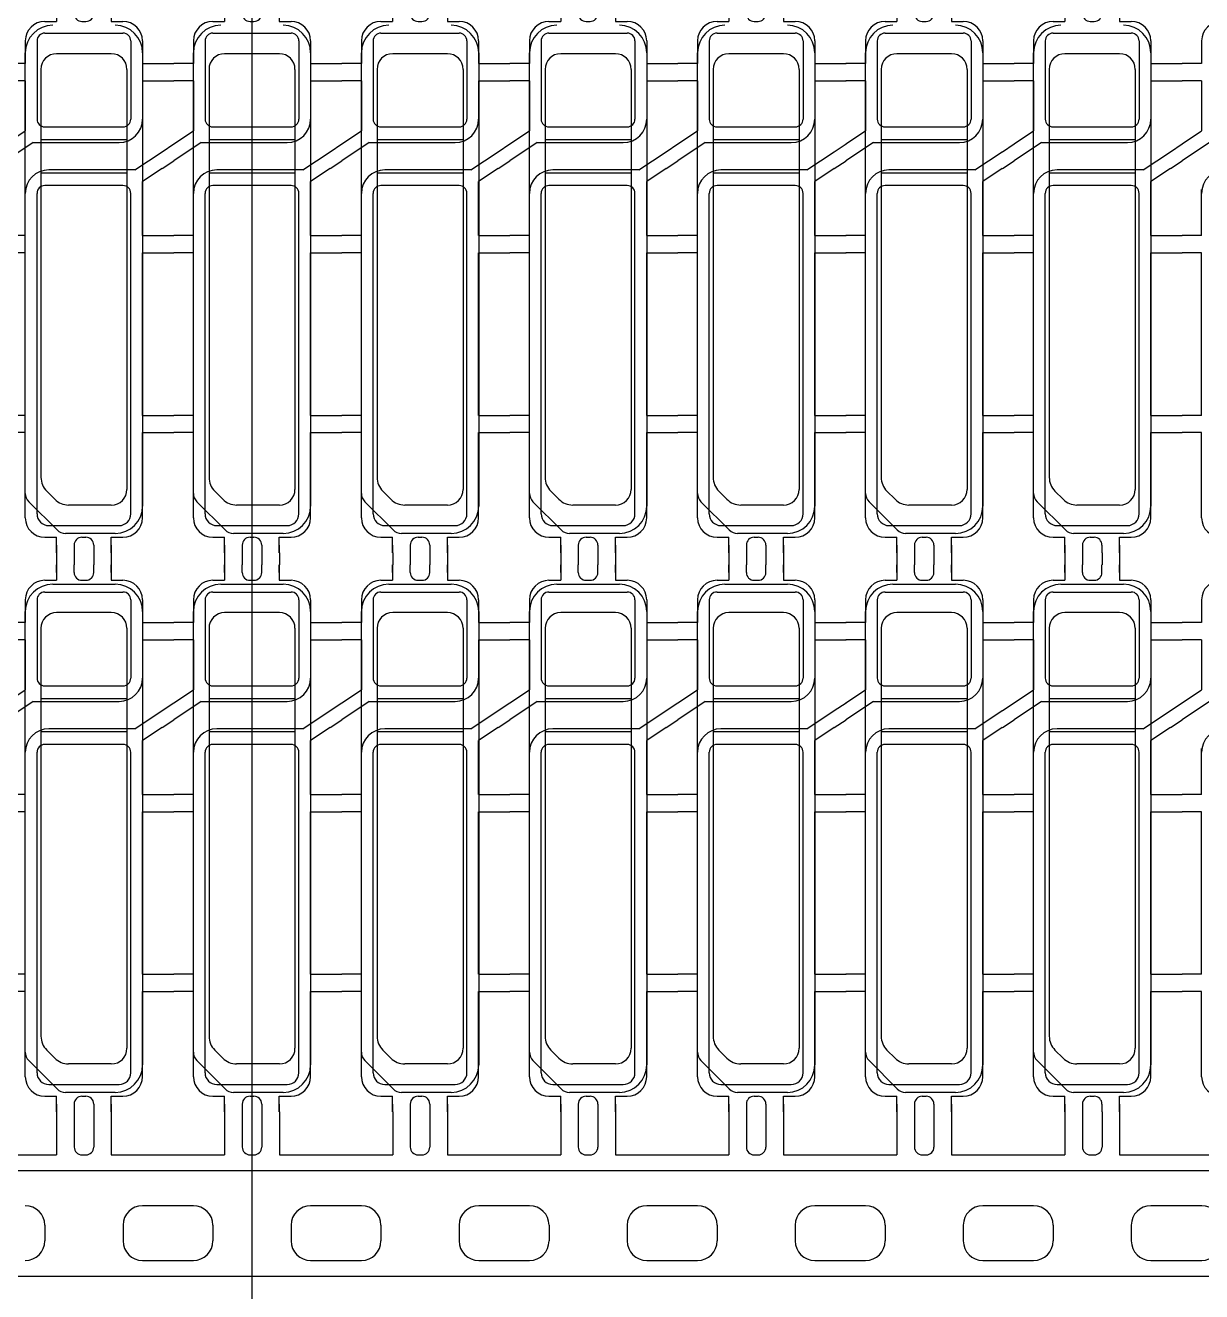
# Model space of a CAD drawing. Header units: millimetres. Extents: x -992 to 1678, y 98 to 1000.
# Drawn here: x -818.14 to -803.09, y 544.12 to 560.32 of the extents above; entities that cross this region are included whole.
import ezdxf

# ---------------------------------------------------------------- set-up
doc = ezdxf.new("R2010")
doc.units = ezdxf.units.MM
doc.linetypes.add('CENTER', pattern=[10.16, 6.35, -1.27, 1.27, -1.27])
doc.linetypes.add('HIDDEN', pattern=[1.905, 1.27, -0.635])
for name, color, linetype in [('1', 3, 'Continuous'), ('b etching', 1, 'Continuous'), ('CEN', 8, 'CENTER'), ('HID', 1, 'HIDDEN'), ('PPA', 2, 'Continuous')]:
    doc.layers.add(name, color=color, linetype=linetype)

# ---------------------------------------------------------------- blocks, each defined once
blk = doc.blocks.new('e1')
at = {"layer": '1'}
for p, q in [((-947.058, 906.581), (-947.058, 906.481)), ((-947.058, 906.481), (-947.058, 906.581)), ((-947.058, 906.581), (-947.058, 906.381)), ((-946.358, 906.581), (-946.358, 906.481)), ((-946.358, 906.481), (-946.358, 906.581)), ((-946.358, 906.581), (-946.358, 906.381)), ((-946.358, 906.381), (-946.208, 906.381)), ((-947.458, 906.131), (-947.458, 905.841)), ((-945.958, 906.131), (-945.958, 905.841)), ((-947.458, 905.841), (-947.708, 905.841)), ((-945.958, 905.841), (-945.708, 905.841)), ((-947.458, 905.621), (-947.708, 905.621)), ((-947.458, 905.621), (-947.458, 904.981)), ((-945.958, 905.621), (-945.958, 905.131)), ((-945.958, 905.621), (-945.708, 905.621)), ((-947.358, 904.831), (-946.258, 904.831)), ((-946.058, 904.481), (-947.158, 904.481)), ((-945.958, 903.641), (-945.958, 904.331)), ((-947.458, 903.641), (-947.458, 904.231)), ((-947.458, 903.641), (-947.708, 903.641)), ((-945.958, 903.641), (-945.708, 903.641)), ((-947.458, 903.421), (-947.708, 903.421)), ((-947.458, 901.341), (-947.458, 903.421)), ((-945.958, 901.341), (-945.958, 903.421)), ((-945.958, 903.421), (-945.708, 903.421)), ((-947.458, 901.341), (-947.708, 901.341)), ((-945.958, 901.341), (-945.708, 901.341)), ((-947.458, 901.121), (-947.708, 901.121)), ((-947.458, 900.031), (-947.458, 901.121)), ((-945.958, 900.031), (-945.958, 901.121)), ((-945.958, 901.121), (-945.708, 901.121)), ((-947.058, 899.581), (-947.058, 899.781)), ((-946.358, 899.781), (-946.208, 899.781)), ((-946.358, 899.581), (-946.358, 899.781)), ((-947.058, 899.581), (-947.058, 899.681)), ((-947.058, 899.681), (-947.058, 899.581)), ((-946.358, 899.581), (-946.358, 899.681)), ((-946.358, 899.681), (-946.358, 899.581))]:
    blk.add_line(p, q, dxfattribs=at)
at = {"layer": '1', "linetype": 'ByBlock'}
for p, q in [((-946.833, 906.481), (-946.833, 906.581)), ((-946.583, 906.481), (-946.583, 906.581)), ((-947.208, 906.381), (-947.058, 906.381)), ((-946.733, 906.381), (-946.683, 906.381)), ((-947.708, 904.814), (-947.458, 904.981)), ((-947.358, 904.831), (-947.708, 904.597)), ((-946.058, 904.481), (-945.708, 904.714)), ((-945.708, 904.497), (-945.958, 904.331)), ((-947.208, 899.781), (-947.058, 899.781)), ((-946.733, 899.781), (-946.683, 899.781)), ((-946.833, 899.681), (-946.833, 899.581)), ((-946.583, 899.681), (-946.583, 899.581))]:
    blk.add_line(p, q, dxfattribs=at)
for centre, start, end in [((-946.733, 906.481), 180, 270), ((-946.683, 906.481), 270, 0), ((-946.733, 899.681), 90, 180), ((-946.683, 899.681), 0, 90)]:
    blk.add_arc(centre, 0.1, start, end, dxfattribs=at)
at = {"layer": '1'}
for centre, radius, start, end in [((-947.208, 906.131), 0.25, 90, 180), ((-946.208, 906.131), 0.25, 0, 90), ((-946.258, 905.131), 0.3, 270, 0), ((-947.158, 904.181), 0.3, 90, 180), ((-947.208, 900.031), 0.25, 180, 270), ((-946.208, 900.031), 0.25, 270, 0)]:
    blk.add_arc(centre, radius, start, end, dxfattribs=at)
blk = doc.blocks.new('e2')
at = {"layer": 'b etching', "linetype": 'ByBlock'}
for p, q in [((-947.208, 906.231), (-946.208, 906.231)), ((-947.308, 906.131), (-947.308, 905.131)), ((-946.108, 906.131), (-946.108, 905.131)), ((-947.208, 905.031), (-946.208, 905.031)), ((-947.308, 900.081), (-947.308, 904.181)), ((-946.208, 904.281), (-947.208, 904.281)), ((-946.108, 900.081), (-946.108, 904.181)), ((-947.158, 899.931), (-946.258, 899.931))]:
    blk.add_line(p, q, dxfattribs=at)
for centre, radius, start, end in [((-947.208, 906.131), 0.1, 90, 180), ((-946.208, 906.131), 0.1, 360, 90), ((-947.208, 905.131), 0.1, 180, 270), ((-946.208, 905.131), 0.1, 270, 360), ((-947.208, 904.181), 0.1, 90, 180), ((-946.208, 904.181), 0.1, 0, 90), ((-947.158, 900.081), 0.15, 180, 270), ((-946.258, 900.081), 0.15, 270, 0)]:
    blk.add_arc(centre, radius, start, end, dxfattribs=at)

msp = doc.modelspace()

# ---------------------------------------------------------------- linework, layer by layer
at = {"layer": '1', "linetype": 'ByBlock'}
for p, q in [((-816.38553085, 559.83062093), (-816.23553085, 559.83062093)), ((-814.23553085, 559.83062093), (-814.08553085, 559.83062093)), ((-812.08553085, 559.83062093), (-811.93553085, 559.83062093)), ((-809.93553085, 559.83062093), (-809.78553085, 559.83062093)), ((-807.78553085, 559.83062093), (-807.63553085, 559.83062093)), ((-805.63553085, 559.83062093), (-805.48553085, 559.83062093)), ((-803.48553085, 559.83062093), (-803.33553085, 559.83062093)), ((-816.38553085, 559.61062093), (-816.23553085, 559.61062093)), ((-814.23553085, 559.61062093), (-814.08553085, 559.61062093)), ((-812.08553085, 559.61062093), (-811.93553085, 559.61062093)), ((-809.93553085, 559.61062093), (-809.78553085, 559.61062093)), ((-807.78553085, 559.61062093), (-807.63553085, 559.61062093)), ((-805.63553085, 559.61062093), (-805.48553085, 559.61062093)), ((-803.48553085, 559.61062093), (-803.33553085, 559.61062093)), ((-816.38553085, 558.70395426), (-816.23553085, 558.80395426)), ((-814.23553085, 558.70395426), (-814.08553085, 558.80395426)), ((-812.08553085, 558.70395426), (-811.93553085, 558.80395426)), ((-809.93553085, 558.70395426), (-809.78553085, 558.80395426)), ((-807.78553085, 558.70395426), (-807.63553085, 558.80395426)), ((-805.63553085, 558.70395426), (-805.48553085, 558.80395426)), ((-803.48553085, 558.70395426), (-803.33553085, 558.80395426)), ((-816.38553085, 558.48728759), (-816.23553085, 558.58728759)), ((-814.23553085, 558.48728759), (-814.08553085, 558.58728759)), ((-812.08553085, 558.48728759), (-811.93553085, 558.58728759)), ((-809.93553085, 558.48728759), (-809.78553085, 558.58728759)), ((-807.78553085, 558.48728759), (-807.63553085, 558.58728759)), ((-805.63553085, 558.48728759), (-805.48553085, 558.58728759)), ((-803.48553085, 558.48728759), (-803.33553085, 558.58728759)), ((-816.38553085, 557.63062093), (-816.23553085, 557.63062093)), ((-814.23553085, 557.63062093), (-814.08553085, 557.63062093)), ((-812.08553085, 557.63062093), (-811.93553085, 557.63062093)), ((-809.93553085, 557.63062093), (-809.78553085, 557.63062093)), ((-807.78553085, 557.63062093), (-807.63553085, 557.63062093)), ((-805.63553085, 557.63062093), (-805.48553085, 557.63062093)), ((-803.48553085, 557.63062093), (-803.33553085, 557.63062093)), ((-816.38553085, 557.41062093), (-816.23553085, 557.41062093)), ((-814.23553085, 557.41062093), (-814.08553085, 557.41062093)), ((-812.08553085, 557.41062093), (-811.93553085, 557.41062093)), ((-809.93553085, 557.41062093), (-809.78553085, 557.41062093)), ((-807.78553085, 557.41062093), (-807.63553085, 557.41062093)), ((-805.63553085, 557.41062093), (-805.48553085, 557.41062093)), ((-803.48553085, 557.41062093), (-803.33553085, 557.41062093)), ((-816.38553085, 555.33062093), (-816.23553085, 555.33062093)), ((-814.23553085, 555.33062093), (-814.08553085, 555.33062093)), ((-812.08553085, 555.33062093), (-811.93553085, 555.33062093)), ((-809.93553085, 555.33062093), (-809.78553085, 555.33062093)), ((-807.78553085, 555.33062093), (-807.63553085, 555.33062093)), ((-805.63553085, 555.33062093), (-805.48553085, 555.33062093)), ((-803.48553085, 555.33062093), (-803.33553085, 555.33062093)), ((-816.38553085, 555.11062093), (-816.23553085, 555.11062093)), ((-814.23553085, 555.11062093), (-814.08553085, 555.11062093)), ((-812.08553085, 555.11062093), (-811.93553085, 555.11062093)), ((-809.93553085, 555.11062093), (-809.78553085, 555.11062093)), ((-807.78553085, 555.11062093), (-807.63553085, 555.11062093)), ((-805.63553085, 555.11062093), (-805.48553085, 555.11062093)), ((-803.48553085, 555.11062093), (-803.33553085, 555.11062093)), ((-817.73553085, 553.57062093), (-817.73553085, 553.42062093)), ((-817.51053085, 553.57062093), (-817.51053085, 553.42062093)), ((-817.26053085, 553.57062093), (-817.26053085, 553.42062093)), ((-817.03553085, 553.57062093), (-817.03553085, 553.42062093)), ((-815.58553085, 553.57062093), (-815.58553085, 553.42062093)), ((-815.36053085, 553.57062093), (-815.36053085, 553.42062093)), ((-815.11053085, 553.57062093), (-815.11053085, 553.42062093)), ((-814.88553085, 553.57062093), (-814.88553085, 553.42062093)), ((-813.43553085, 553.57062093), (-813.43553085, 553.42062093)), ((-813.21053085, 553.57062093), (-813.21053085, 553.42062093)), ((-812.96053085, 553.57062093), (-812.96053085, 553.42062093)), ((-812.73553085, 553.57062093), (-812.73553085, 553.42062093)), ((-811.28553085, 553.57062093), (-811.28553085, 553.42062093)), ((-811.06053085, 553.57062093), (-811.06053085, 553.42062093)), ((-810.81053085, 553.57062093), (-810.81053085, 553.42062093)), ((-810.58553085, 553.57062093), (-810.58553085, 553.42062093)), ((-809.13553085, 553.57062093), (-809.13553085, 553.42062093)), ((-808.91053085, 553.57062093), (-808.91053085, 553.42062093)), ((-808.66053085, 553.57062093), (-808.66053085, 553.42062093)), ((-808.43553085, 553.57062093), (-808.43553085, 553.42062093)), ((-806.98553085, 553.57062093), (-806.98553085, 553.42062093)), ((-806.76053085, 553.57062093), (-806.76053085, 553.42062093)), ((-806.51053085, 553.57062093), (-806.51053085, 553.42062093)), ((-806.28553085, 553.57062093), (-806.28553085, 553.42062093)), ((-804.83553085, 553.57062093), (-804.83553085, 553.42062093)), ((-804.61053085, 553.57062093), (-804.61053085, 553.42062093)), ((-804.36053085, 553.57062093), (-804.36053085, 553.42062093)), ((-804.13553085, 553.57062093), (-804.13553085, 553.42062093)), ((-816.38553085, 552.68062093), (-816.23553085, 552.68062093)), ((-814.23553085, 552.68062093), (-814.08553085, 552.68062093)), ((-812.08553085, 552.68062093), (-811.93553085, 552.68062093)), ((-809.93553085, 552.68062093), (-809.78553085, 552.68062093)), ((-807.78553085, 552.68062093), (-807.63553085, 552.68062093)), ((-805.63553085, 552.68062093), (-805.48553085, 552.68062093)), ((-803.48553085, 552.68062093), (-803.33553085, 552.68062093)), ((-816.38553085, 552.46062093), (-816.23553085, 552.46062093)), ((-814.23553085, 552.46062093), (-814.08553085, 552.46062093)), ((-812.08553085, 552.46062093), (-811.93553085, 552.46062093)), ((-809.93553085, 552.46062093), (-809.78553085, 552.46062093)), ((-807.78553085, 552.46062093), (-807.63553085, 552.46062093)), ((-805.63553085, 552.46062093), (-805.48553085, 552.46062093)), ((-803.48553085, 552.46062093), (-803.33553085, 552.46062093)), ((-816.38553085, 551.55395426), (-816.23553085, 551.65395426)), ((-814.23553085, 551.55395426), (-814.08553085, 551.65395426)), ((-812.08553085, 551.55395426), (-811.93553085, 551.65395426)), ((-809.93553085, 551.55395426), (-809.78553085, 551.65395426)), ((-807.78553085, 551.55395426), (-807.63553085, 551.65395426)), ((-805.63553085, 551.55395426), (-805.48553085, 551.65395426)), ((-803.48553085, 551.55395426), (-803.33553085, 551.65395426)), ((-816.38553085, 551.33728759), (-816.23553085, 551.43728759)), ((-814.23553085, 551.33728759), (-814.08553085, 551.43728759)), ((-812.08553085, 551.33728759), (-811.93553085, 551.43728759)), ((-809.93553085, 551.33728759), (-809.78553085, 551.43728759)), ((-807.78553085, 551.33728759), (-807.63553085, 551.43728759)), ((-805.63553085, 551.33728759), (-805.48553085, 551.43728759)), ((-803.48553085, 551.33728759), (-803.33553085, 551.43728759)), ((-816.38553085, 550.48062093), (-816.23553085, 550.48062093)), ((-814.23553085, 550.48062093), (-814.08553085, 550.48062093)), ((-812.08553085, 550.48062093), (-811.93553085, 550.48062093)), ((-809.93553085, 550.48062093), (-809.78553085, 550.48062093)), ((-807.78553085, 550.48062093), (-807.63553085, 550.48062093)), ((-805.63553085, 550.48062093), (-805.48553085, 550.48062093)), ((-803.48553085, 550.48062093), (-803.33553085, 550.48062093)), ((-816.38553085, 550.26062093), (-816.23553085, 550.26062093)), ((-814.23553085, 550.26062093), (-814.08553085, 550.26062093)), ((-812.08553085, 550.26062093), (-811.93553085, 550.26062093)), ((-809.93553085, 550.26062093), (-809.78553085, 550.26062093)), ((-807.78553085, 550.26062093), (-807.63553085, 550.26062093)), ((-805.63553085, 550.26062093), (-805.48553085, 550.26062093)), ((-803.48553085, 550.26062093), (-803.33553085, 550.26062093)), ((-816.38553085, 548.18062093), (-816.23553085, 548.18062093)), ((-814.23553085, 548.18062093), (-814.08553085, 548.18062093)), ((-812.08553085, 548.18062093), (-811.93553085, 548.18062093)), ((-809.93553085, 548.18062093), (-809.78553085, 548.18062093)), ((-807.78553085, 548.18062093), (-807.63553085, 548.18062093)), ((-805.63553085, 548.18062093), (-805.48553085, 548.18062093)), ((-803.48553085, 548.18062093), (-803.33553085, 548.18062093)), ((-816.38553085, 547.96062093), (-816.23553085, 547.96062093)), ((-814.23553085, 547.96062093), (-814.08553085, 547.96062093)), ((-812.08553085, 547.96062093), (-811.93553085, 547.96062093)), ((-809.93553085, 547.96062093), (-809.78553085, 547.96062093)), ((-807.78553085, 547.96062093), (-807.63553085, 547.96062093)), ((-805.63553085, 547.96062093), (-805.48553085, 547.96062093)), ((-803.48553085, 547.96062093), (-803.33553085, 547.96062093)), ((-817.73553085, 546.42062093), (-817.73553085, 545.87062093)), ((-817.73553085, 546.42062093), (-817.73553085, 546.12062093)), ((-817.51053085, 546.42062093), (-817.51053085, 545.97062093)), ((-817.51053085, 546.42062093), (-817.51053085, 546.12062093)), ((-817.26053085, 546.42062093), (-817.26053085, 545.97062093)), ((-817.26053085, 546.42062093), (-817.26053085, 546.12062093)), ((-817.03553085, 546.42062093), (-817.03553085, 545.87062093)), ((-817.03553085, 546.42062093), (-817.03553085, 546.12062093)), ((-815.58553085, 546.42062093), (-815.58553085, 545.87062093)), ((-815.58553085, 546.42062093), (-815.58553085, 546.12062093)), ((-815.36053085, 546.42062093), (-815.36053085, 545.97062093)), ((-815.36053085, 546.42062093), (-815.36053085, 546.12062093)), ((-815.11053085, 546.42062093), (-815.11053085, 545.97062093)), ((-815.11053085, 546.42062093), (-815.11053085, 546.12062093)), ((-814.88553085, 546.42062093), (-814.88553085, 545.87062093)), ((-814.88553085, 546.42062093), (-814.88553085, 546.12062093)), ((-813.43553085, 546.42062093), (-813.43553085, 545.87062093)), ((-813.43553085, 546.42062093), (-813.43553085, 546.12062093)), ((-813.21053085, 546.42062093), (-813.21053085, 545.97062093)), ((-813.21053085, 546.42062093), (-813.21053085, 546.12062093)), ((-812.96053085, 546.42062093), (-812.96053085, 545.97062093)), ((-812.96053085, 546.42062093), (-812.96053085, 546.12062093)), ((-812.73553085, 546.42062093), (-812.73553085, 545.87062093)), ((-812.73553085, 546.42062093), (-812.73553085, 546.12062093)), ((-811.28553085, 546.42062093), (-811.28553085, 545.87062093)), ((-811.28553085, 546.42062093), (-811.28553085, 546.12062093)), ((-811.06053085, 546.42062093), (-811.06053085, 545.97062093)), ((-811.06053085, 546.42062093), (-811.06053085, 546.12062093)), ((-810.81053085, 546.42062093), (-810.81053085, 545.97062093)), ((-810.81053085, 546.42062093), (-810.81053085, 546.12062093)), ((-810.58553085, 546.42062093), (-810.58553085, 545.87062093)), ((-810.58553085, 546.42062093), (-810.58553085, 546.12062093)), ((-809.13553085, 546.42062093), (-809.13553085, 545.87062093)), ((-809.13553085, 546.42062093), (-809.13553085, 546.12062093)), ((-808.91053085, 546.42062093), (-808.91053085, 545.97062093)), ((-808.91053085, 546.42062093), (-808.91053085, 546.12062093)), ((-808.66053085, 546.42062093), (-808.66053085, 545.97062093)), ((-808.66053085, 546.42062093), (-808.66053085, 546.12062093)), ((-808.43553085, 546.42062093), (-808.43553085, 545.87062093)), ((-808.43553085, 546.42062093), (-808.43553085, 546.12062093)), ((-806.98553085, 546.42062093), (-806.98553085, 545.87062093)), ((-806.98553085, 546.42062093), (-806.98553085, 546.12062093)), ((-806.76053085, 546.42062093), (-806.76053085, 545.97062093)), ((-806.76053085, 546.42062093), (-806.76053085, 546.12062093)), ((-806.51053085, 546.42062093), (-806.51053085, 545.97062093)), ((-806.51053085, 546.42062093), (-806.51053085, 546.12062093)), ((-806.28553085, 546.42062093), (-806.28553085, 545.87062093)), ((-806.28553085, 546.42062093), (-806.28553085, 546.12062093)), ((-804.83553085, 546.42062093), (-804.83553085, 545.87062093)), ((-804.83553085, 546.42062093), (-804.83553085, 546.12062093)), ((-804.61053085, 546.42062093), (-804.61053085, 545.97062093)), ((-804.61053085, 546.42062093), (-804.61053085, 546.12062093)), ((-804.36053085, 546.42062093), (-804.36053085, 545.97062093)), ((-804.36053085, 546.42062093), (-804.36053085, 546.12062093)), ((-804.13553085, 546.42062093), (-804.13553085, 545.87062093)), ((-804.13553085, 546.42062093), (-804.13553085, 546.12062093)), ((-819.18553085, 545.87062093), (-817.73553085, 545.87062093)), ((-817.41053085, 545.87062093), (-817.36053085, 545.87062093)), ((-817.03553085, 545.87062093), (-815.58553085, 545.87062093)), ((-815.26053085, 545.87062093), (-815.21053085, 545.87062093)), ((-814.88553085, 545.87062093), (-813.43553085, 545.87062093)), ((-813.11053085, 545.87062093), (-813.06053085, 545.87062093)), ((-812.73553085, 545.87062093), (-811.28553085, 545.87062093)), ((-810.96053085, 545.87062093), (-810.91053085, 545.87062093)), ((-810.58553085, 545.87062093), (-809.13553085, 545.87062093)), ((-808.81053085, 545.87062093), (-808.76053085, 545.87062093)), ((-808.43553085, 545.87062093), (-806.98553085, 545.87062093)), ((-806.66053085, 545.87062093), (-806.61053085, 545.87062093)), ((-806.28553085, 545.87062093), (-804.83553085, 545.87062093)), ((-804.51053085, 545.87062093), (-804.46053085, 545.87062093)), ((-804.13553085, 545.87062093), (-802.68553085, 545.87062093)), ((-815.98553085, 545.22062093), (-816.63553085, 545.22062093)), ((-813.83553085, 545.22062093), (-814.48553085, 545.22062093)), ((-811.68553085, 545.22062093), (-812.33553085, 545.22062093)), ((-809.53553085, 545.22062093), (-810.18553085, 545.22062093)), ((-807.38553085, 545.22062093), (-808.03553085, 545.22062093)), ((-805.23553085, 545.22062093), (-805.88553085, 545.22062093)), ((-803.08553085, 545.22062093), (-803.73553085, 545.22062093)), ((-817.88553085, 544.97062093), (-817.88553085, 544.77062093)), ((-816.88553085, 544.97062093), (-816.88553085, 544.77062093)), ((-815.73553085, 544.97062093), (-815.73553085, 544.77062093)), ((-814.73553085, 544.97062093), (-814.73553085, 544.77062093)), ((-813.58553085, 544.97062093), (-813.58553085, 544.77062093)), ((-812.58553085, 544.97062093), (-812.58553085, 544.77062093)), ((-811.43553085, 544.97062093), (-811.43553085, 544.77062093)), ((-810.43553085, 544.97062093), (-810.43553085, 544.77062093)), ((-809.28553085, 544.97062093), (-809.28553085, 544.77062093)), ((-808.28553085, 544.97062093), (-808.28553085, 544.77062093)), ((-807.13553085, 544.97062093), (-807.13553085, 544.77062093)), ((-806.13553085, 544.97062093), (-806.13553085, 544.77062093)), ((-804.98553085, 544.97062093), (-804.98553085, 544.77062093)), ((-803.98553085, 544.97062093), (-803.98553085, 544.77062093))]:
    msp.add_line(p, q, dxfattribs=at)
at = {"layer": '1'}
for p, q in [((-816.63553085, 544.52062093), (-815.98553085, 544.52062093)), ((-814.48553085, 544.52062093), (-813.83553085, 544.52062093)), ((-812.33553085, 544.52062093), (-811.68553085, 544.52062093)), ((-810.18553085, 544.52062093), (-809.53553085, 544.52062093)), ((-808.03553085, 544.52062093), (-807.38553085, 544.52062093)), ((-805.88553085, 544.52062093), (-805.23553085, 544.52062093)), ((-803.73553085, 544.52062093), (-803.08553085, 544.52062093))]:
    msp.add_line(p, q, dxfattribs=at)
at = {"layer": '1', "linetype": 'ByBlock'}
for centre, radius, start, end in [((-817.41053085, 545.97062093), 0.1, 180, 270), ((-817.36053085, 545.97062093), 0.1, 270, 0), ((-815.26053085, 545.97062093), 0.1, 180, 270), ((-815.21053085, 545.97062093), 0.1, 270, 0), ((-813.11053085, 545.97062093), 0.1, 180, 270), ((-813.06053085, 545.97062093), 0.1, 270, 0), ((-810.96053085, 545.97062093), 0.1, 180, 270), ((-810.91053085, 545.97062093), 0.1, 270, 0), ((-808.81053085, 545.97062093), 0.1, 180, 270), ((-808.76053085, 545.97062093), 0.1, 270, 0), ((-806.66053085, 545.97062093), 0.1, 180, 270), ((-806.61053085, 545.97062093), 0.1, 270, 0), ((-804.51053085, 545.97062093), 0.1, 180, 270), ((-804.46053085, 545.97062093), 0.1, 270, 0), ((-818.13553085, 544.97062093), 0.25, 360, 90), ((-816.63553085, 544.97062093), 0.25, 90, 180), ((-815.98553085, 544.97062093), 0.25, 360, 90), ((-814.48553085, 544.97062093), 0.25, 90, 180), ((-813.83553085, 544.97062093), 0.25, 360, 90), ((-812.33553085, 544.97062093), 0.25, 90, 180), ((-811.68553085, 544.97062093), 0.25, 360, 90), ((-810.18553085, 544.97062093), 0.25, 90, 180), ((-809.53553085, 544.97062093), 0.25, 360, 90), ((-808.03553085, 544.97062093), 0.25, 90, 180), ((-807.38553085, 544.97062093), 0.25, 360, 90), ((-805.88553085, 544.97062093), 0.25, 90, 180), ((-805.23553085, 544.97062093), 0.25, 360, 90), ((-803.73553085, 544.97062093), 0.25, 90, 180), ((-803.08553085, 544.97062093), 0.25, 360, 90), ((-818.13553085, 544.77062093), 0.25, 270, 360), ((-816.63553085, 544.77062093), 0.25, 180, 270), ((-815.98553085, 544.77062093), 0.25, 270, 360), ((-814.48553085, 544.77062093), 0.25, 180, 270), ((-813.83553085, 544.77062093), 0.25, 270, 360), ((-812.33553085, 544.77062093), 0.25, 180, 270), ((-811.68553085, 544.77062093), 0.25, 270, 360), ((-810.18553085, 544.77062093), 0.25, 180, 270), ((-809.53553085, 544.77062093), 0.25, 270, 360), ((-808.03553085, 544.77062093), 0.25, 180, 270), ((-807.38553085, 544.77062093), 0.25, 270, 360), ((-805.88553085, 544.77062093), 0.25, 180, 270), ((-805.23553085, 544.77062093), 0.25, 270, 360), ((-803.73553085, 544.77062093), 0.25, 180, 270), ((-803.08553085, 544.77062093), 0.25, 270, 360)]:
    msp.add_arc(centre, radius, start, end, dxfattribs=at)
at = {"layer": 'CEN', "linetype": 'ByBlock'}
msp.add_line((-815.23553085, 604.87062093), (-815.23553085, 537.87062093), dxfattribs=at)
at = {"layer": 'HID', "linetype": 'ByBlock'}
msp.add_line((-840.18553085, 545.67062093), (-790.28553085, 545.67062093), dxfattribs=at)
at = {"layer": 'PPA', "linetype": 'ByBlock'}
for p, q in [((-818.13553085, 554.33275296), (-818.13553085, 559.97062093)), ((-817.03553085, 559.95698456), (-817.73553085, 559.95698456)), ((-816.63553085, 559.97062093), (-816.63553085, 554.17062093)), ((-815.98553085, 554.33275296), (-815.98553085, 559.97062093)), ((-814.88553085, 559.95698456), (-815.58553085, 559.95698456)), ((-814.48553085, 559.97062093), (-814.48553085, 554.17062093)), ((-813.83553085, 554.33275296), (-813.83553085, 559.97062093)), ((-812.73553085, 559.95698456), (-813.43553085, 559.95698456)), ((-812.33553085, 559.97062093), (-812.33553085, 554.17062093)), ((-811.68553085, 554.33275296), (-811.68553085, 559.97062093)), ((-810.58553085, 559.95698456), (-811.28553085, 559.95698456)), ((-810.18553085, 559.97062093), (-810.18553085, 554.17062093)), ((-809.53553085, 554.33275296), (-809.53553085, 559.97062093)), ((-808.43553085, 559.95698456), (-809.13553085, 559.95698456)), ((-808.03553085, 559.97062093), (-808.03553085, 554.17062093)), ((-807.38553085, 554.33275296), (-807.38553085, 559.97062093)), ((-806.28553085, 559.95698456), (-806.98553085, 559.95698456)), ((-805.88553085, 559.97062093), (-805.88553085, 554.17062093)), ((-805.23553085, 554.33275296), (-805.23553085, 559.97062093)), ((-804.13553085, 559.95698456), (-804.83553085, 559.95698456)), ((-803.73553085, 559.97062093), (-803.73553085, 554.17062093)), ((-817.93553085, 559.75698456), (-817.93553085, 554.53781068)), ((-816.83553085, 559.75698456), (-816.83553085, 554.38425729)), ((-815.78553085, 559.75698456), (-815.78553085, 554.53781068)), ((-814.68553085, 559.75698456), (-814.68553085, 554.38425729)), ((-813.63553085, 559.75698456), (-813.63553085, 554.53781068)), ((-812.53553085, 559.75698456), (-812.53553085, 554.38425729)), ((-811.48553085, 559.75698456), (-811.48553085, 554.53781068)), ((-810.38553085, 559.75698456), (-810.38553085, 554.38425729)), ((-809.33553085, 559.75698456), (-809.33553085, 554.53781068)), ((-808.23553085, 559.75698456), (-808.23553085, 554.38425729)), ((-807.18553085, 559.75698456), (-807.18553085, 554.53781068)), ((-806.08553085, 559.75698456), (-806.08553085, 554.38425729)), ((-805.03553085, 559.75698456), (-805.03553085, 554.53781068)), ((-803.93553085, 559.75698456), (-803.93553085, 554.38425729)), ((-817.93553085, 558.86062093), (-816.83553085, 558.86062093)), ((-815.78553085, 558.86062093), (-814.68553085, 558.86062093)), ((-813.63553085, 558.86062093), (-812.53553085, 558.86062093)), ((-811.48553085, 558.86062093), (-810.38553085, 558.86062093)), ((-809.33553085, 558.86062093), (-808.23553085, 558.86062093)), ((-807.18553085, 558.86062093), (-806.08553085, 558.86062093)), ((-805.03553085, 558.86062093), (-803.93553085, 558.86062093)), ((-816.83553085, 558.43062093), (-817.93553085, 558.43062093)), ((-814.68553085, 558.43062093), (-815.78553085, 558.43062093)), ((-812.53553085, 558.43062093), (-813.63553085, 558.43062093)), ((-810.38553085, 558.43062093), (-811.48553085, 558.43062093)), ((-808.23553085, 558.43062093), (-809.33553085, 558.43062093)), ((-806.08553085, 558.43062093), (-807.18553085, 558.43062093)), ((-803.93553085, 558.43062093), (-805.03553085, 558.43062093)), ((-818.09159687, 554.22668695), (-817.72946483, 553.86455491)), ((-817.86230754, 554.36103399), (-817.75875415, 554.2574806)), ((-815.94159687, 554.22668695), (-815.57946483, 553.86455491)), ((-815.71230754, 554.36103399), (-815.60875415, 554.2574806)), ((-813.79159687, 554.22668695), (-813.42946483, 553.86455491)), ((-813.56230754, 554.36103399), (-813.45875415, 554.2574806)), ((-811.64159687, 554.22668695), (-811.27946483, 553.86455491)), ((-811.41230754, 554.36103399), (-811.30875415, 554.2574806)), ((-809.49159687, 554.22668695), (-809.12946483, 553.86455491)), ((-809.26230754, 554.36103399), (-809.15875415, 554.2574806)), ((-807.34159687, 554.22668695), (-806.97946483, 553.86455491)), ((-807.11230754, 554.36103399), (-807.00875415, 554.2574806)), ((-805.19159687, 554.22668695), (-804.82946483, 553.86455491)), ((-804.96230754, 554.36103399), (-804.85875415, 554.2574806)), ((-817.03553085, 554.18425729), (-817.58197746, 554.18425729)), ((-814.88553085, 554.18425729), (-815.43197746, 554.18425729)), ((-812.73553085, 554.18425729), (-813.28197746, 554.18425729)), ((-810.58553085, 554.18425729), (-811.13197746, 554.18425729)), ((-808.43553085, 554.18425729), (-808.98197746, 554.18425729)), ((-806.28553085, 554.18425729), (-806.83197746, 554.18425729)), ((-804.13553085, 554.18425729), (-804.68197746, 554.18425729)), ((-816.98553085, 553.82062093), (-817.62339881, 553.82062093)), ((-814.83553085, 553.82062093), (-815.47339881, 553.82062093)), ((-812.68553085, 553.82062093), (-813.32339881, 553.82062093)), ((-810.53553085, 553.82062093), (-811.17339881, 553.82062093)), ((-808.38553085, 553.82062093), (-809.02339881, 553.82062093)), ((-806.23553085, 553.82062093), (-806.87339881, 553.82062093)), ((-804.08553085, 553.82062093), (-804.72339881, 553.82062093)), ((-817.78553085, 553.17062093), (-816.98553085, 553.17062093)), ((-815.63553085, 553.17062093), (-814.83553085, 553.17062093)), ((-813.48553085, 553.17062093), (-812.68553085, 553.17062093)), ((-811.33553085, 553.17062093), (-810.53553085, 553.17062093)), ((-809.18553085, 553.17062093), (-808.38553085, 553.17062093)), ((-807.03553085, 553.17062093), (-806.23553085, 553.17062093)), ((-804.88553085, 553.17062093), (-804.08553085, 553.17062093)), ((-818.13553085, 547.18275296), (-818.13553085, 552.82062093)), ((-817.03553085, 552.80698456), (-817.73553085, 552.80698456)), ((-816.63553085, 552.82062093), (-816.63553085, 547.02062093)), ((-815.98553085, 547.18275296), (-815.98553085, 552.82062093)), ((-814.88553085, 552.80698456), (-815.58553085, 552.80698456)), ((-814.48553085, 552.82062093), (-814.48553085, 547.02062093)), ((-813.83553085, 547.18275296), (-813.83553085, 552.82062093)), ((-812.73553085, 552.80698456), (-813.43553085, 552.80698456)), ((-812.33553085, 552.82062093), (-812.33553085, 547.02062093)), ((-811.68553085, 547.18275296), (-811.68553085, 552.82062093)), ((-810.58553085, 552.80698456), (-811.28553085, 552.80698456)), ((-810.18553085, 552.82062093), (-810.18553085, 547.02062093)), ((-809.53553085, 547.18275296), (-809.53553085, 552.82062093)), ((-808.43553085, 552.80698456), (-809.13553085, 552.80698456)), ((-808.03553085, 552.82062093), (-808.03553085, 547.02062093)), ((-807.38553085, 547.18275296), (-807.38553085, 552.82062093)), ((-806.28553085, 552.80698456), (-806.98553085, 552.80698456)), ((-805.88553085, 552.82062093), (-805.88553085, 547.02062093)), ((-805.23553085, 547.18275296), (-805.23553085, 552.82062093)), ((-804.13553085, 552.80698456), (-804.83553085, 552.80698456)), ((-803.73553085, 552.82062093), (-803.73553085, 547.02062093)), ((-817.93553085, 552.60698456), (-817.93553085, 547.38781068)), ((-816.83553085, 552.60698456), (-816.83553085, 547.23425729)), ((-815.78553085, 552.60698456), (-815.78553085, 547.38781068)), ((-814.68553085, 552.60698456), (-814.68553085, 547.23425729)), ((-813.63553085, 552.60698456), (-813.63553085, 547.38781068)), ((-812.53553085, 552.60698456), (-812.53553085, 547.23425729)), ((-811.48553085, 552.60698456), (-811.48553085, 547.38781068)), ((-810.38553085, 552.60698456), (-810.38553085, 547.23425729)), ((-809.33553085, 552.60698456), (-809.33553085, 547.38781068)), ((-808.23553085, 552.60698456), (-808.23553085, 547.23425729)), ((-807.18553085, 552.60698456), (-807.18553085, 547.38781068)), ((-806.08553085, 552.60698456), (-806.08553085, 547.23425729)), ((-805.03553085, 552.60698456), (-805.03553085, 547.38781068)), ((-803.93553085, 552.60698456), (-803.93553085, 547.23425729)), ((-817.93553085, 551.71062093), (-816.83553085, 551.71062093)), ((-815.78553085, 551.71062093), (-814.68553085, 551.71062093)), ((-813.63553085, 551.71062093), (-812.53553085, 551.71062093)), ((-811.48553085, 551.71062093), (-810.38553085, 551.71062093)), ((-809.33553085, 551.71062093), (-808.23553085, 551.71062093)), ((-807.18553085, 551.71062093), (-806.08553085, 551.71062093)), ((-805.03553085, 551.71062093), (-803.93553085, 551.71062093)), ((-816.83553085, 551.28062093), (-817.93553085, 551.28062093)), ((-814.68553085, 551.28062093), (-815.78553085, 551.28062093)), ((-812.53553085, 551.28062093), (-813.63553085, 551.28062093)), ((-810.38553085, 551.28062093), (-811.48553085, 551.28062093)), ((-808.23553085, 551.28062093), (-809.33553085, 551.28062093)), ((-806.08553085, 551.28062093), (-807.18553085, 551.28062093)), ((-803.93553085, 551.28062093), (-805.03553085, 551.28062093)), ((-818.09159687, 547.07668695), (-817.72946483, 546.71455491)), ((-817.86230754, 547.21103399), (-817.75875415, 547.1074806)), ((-815.94159687, 547.07668695), (-815.57946483, 546.71455491)), ((-815.71230754, 547.21103399), (-815.60875415, 547.1074806)), ((-813.79159687, 547.07668695), (-813.42946483, 546.71455491)), ((-813.56230754, 547.21103399), (-813.45875415, 547.1074806)), ((-811.64159687, 547.07668695), (-811.27946483, 546.71455491)), ((-811.41230754, 547.21103399), (-811.30875415, 547.1074806)), ((-809.49159687, 547.07668695), (-809.12946483, 546.71455491)), ((-809.26230754, 547.21103399), (-809.15875415, 547.1074806)), ((-807.34159687, 547.07668695), (-806.97946483, 546.71455491)), ((-807.11230754, 547.21103399), (-807.00875415, 547.1074806)), ((-805.19159687, 547.07668695), (-804.82946483, 546.71455491)), ((-804.96230754, 547.21103399), (-804.85875415, 547.1074806)), ((-817.03553085, 547.03425729), (-817.58197746, 547.03425729)), ((-814.88553085, 547.03425729), (-815.43197746, 547.03425729)), ((-812.73553085, 547.03425729), (-813.28197746, 547.03425729)), ((-810.58553085, 547.03425729), (-811.13197746, 547.03425729)), ((-808.43553085, 547.03425729), (-808.98197746, 547.03425729)), ((-806.28553085, 547.03425729), (-806.83197746, 547.03425729)), ((-804.13553085, 547.03425729), (-804.68197746, 547.03425729)), ((-816.98553085, 546.67062093), (-817.62339881, 546.67062093)), ((-814.83553085, 546.67062093), (-815.47339881, 546.67062093)), ((-812.68553085, 546.67062093), (-813.32339881, 546.67062093)), ((-810.53553085, 546.67062093), (-811.17339881, 546.67062093)), ((-808.38553085, 546.67062093), (-809.02339881, 546.67062093)), ((-806.23553085, 546.67062093), (-806.87339881, 546.67062093)), ((-804.08553085, 546.67062093), (-804.72339881, 546.67062093)), ((-842.28553085, 544.32062093), (-788.18553085, 544.32062093))]:
    msp.add_line(p, q, dxfattribs=at)
for centre, radius, start, end in [((-817.78553085, 559.97062093), 0.35, 90, 180), ((-816.98553085, 559.97062093), 0.35, 0, 90), ((-815.63553085, 559.97062093), 0.35, 90, 180), ((-814.83553085, 559.97062093), 0.35, 0, 90), ((-813.48553085, 559.97062093), 0.35, 90, 180), ((-812.68553085, 559.97062093), 0.35, 0, 90), ((-811.33553085, 559.97062093), 0.35, 90, 180), ((-810.53553085, 559.97062093), 0.35, 0, 90), ((-809.18553085, 559.97062093), 0.35, 90, 180), ((-808.38553085, 559.97062093), 0.35, 0, 90), ((-807.03553085, 559.97062093), 0.35, 90, 180), ((-806.23553085, 559.97062093), 0.35, 0, 90), ((-804.88553085, 559.97062093), 0.35, 90, 180), ((-804.08553085, 559.97062093), 0.35, 0, 90), ((-817.73553085, 559.75698456), 0.2, 90, 180), ((-817.03553085, 559.75698456), 0.2, 0, 90), ((-815.58553085, 559.75698456), 0.2, 90, 180), ((-814.88553085, 559.75698456), 0.2, 0, 90), ((-813.43553085, 559.75698456), 0.2, 90, 180), ((-812.73553085, 559.75698456), 0.2, 0, 90), ((-811.28553085, 559.75698456), 0.2, 90, 180), ((-810.58553085, 559.75698456), 0.2, 0, 90), ((-809.13553085, 559.75698456), 0.2, 90, 180), ((-808.43553085, 559.75698456), 0.2, 0, 90), ((-806.98553085, 559.75698456), 0.2, 90, 180), ((-806.28553085, 559.75698456), 0.2, 0, 90), ((-804.83553085, 559.75698456), 0.2, 90, 180), ((-804.13553085, 559.75698456), 0.2, 0, 90), ((-817.68553085, 554.53781068), 0.25, 180, 225), ((-815.53553085, 554.53781068), 0.25, 180, 225), ((-813.38553085, 554.53781068), 0.25, 180, 225), ((-811.23553085, 554.53781068), 0.25, 180, 225), ((-809.08553085, 554.53781068), 0.25, 180, 225), ((-806.93553085, 554.53781068), 0.25, 180, 225), ((-804.78553085, 554.53781068), 0.25, 180, 225), ((-817.03553085, 554.38425729), 0.2, 270, 0), ((-814.88553085, 554.38425729), 0.2, 270, 0), ((-812.73553085, 554.38425729), 0.2, 270, 0), ((-810.58553085, 554.38425729), 0.2, 270, 0), ((-808.43553085, 554.38425729), 0.2, 270, 0), ((-806.28553085, 554.38425729), 0.2, 270, 0), ((-804.13553085, 554.38425729), 0.2, 270, 0), ((-817.98553085, 554.33275296), 0.15, 180, 225), ((-817.58197746, 554.43425729), 0.25, 225, 270), ((-815.83553085, 554.33275296), 0.15, 180, 225), ((-815.43197746, 554.43425729), 0.25, 225, 270), ((-813.68553085, 554.33275296), 0.15, 180, 225), ((-813.28197746, 554.43425729), 0.25, 225, 270), ((-811.53553085, 554.33275296), 0.15, 180, 225), ((-811.13197746, 554.43425729), 0.25, 225, 270), ((-809.38553085, 554.33275296), 0.15, 180, 225), ((-808.98197746, 554.43425729), 0.25, 225, 270), ((-807.23553085, 554.33275296), 0.15, 180, 225), ((-806.83197746, 554.43425729), 0.25, 225, 270), ((-805.08553085, 554.33275296), 0.15, 180, 225), ((-804.68197746, 554.43425729), 0.25, 225, 270), ((-816.98553085, 554.17062093), 0.35, 270, 0), ((-814.83553085, 554.17062093), 0.35, 270, 0), ((-812.68553085, 554.17062093), 0.35, 270, 0), ((-810.53553085, 554.17062093), 0.35, 270, 0), ((-808.38553085, 554.17062093), 0.35, 270, 0), ((-806.23553085, 554.17062093), 0.35, 270, 0), ((-804.08553085, 554.17062093), 0.35, 270, 0), ((-817.62339881, 553.97062093), 0.15, 225, 270), ((-815.47339881, 553.97062093), 0.15, 225, 270), ((-813.32339881, 553.97062093), 0.15, 225, 270), ((-811.17339881, 553.97062093), 0.15, 225, 270), ((-809.02339881, 553.97062093), 0.15, 225, 270), ((-806.87339881, 553.97062093), 0.15, 225, 270), ((-804.72339881, 553.97062093), 0.15, 225, 270), ((-817.78553085, 552.82062093), 0.35, 90, 180), ((-816.98553085, 552.82062093), 0.35, 0, 90), ((-815.63553085, 552.82062093), 0.35, 90, 180), ((-814.83553085, 552.82062093), 0.35, 0, 90), ((-813.48553085, 552.82062093), 0.35, 90, 180), ((-812.68553085, 552.82062093), 0.35, 0, 90), ((-811.33553085, 552.82062093), 0.35, 90, 180), ((-810.53553085, 552.82062093), 0.35, 0, 90), ((-809.18553085, 552.82062093), 0.35, 90, 180), ((-808.38553085, 552.82062093), 0.35, 0, 90), ((-807.03553085, 552.82062093), 0.35, 90, 180), ((-806.23553085, 552.82062093), 0.35, 0, 90), ((-804.88553085, 552.82062093), 0.35, 90, 180), ((-804.08553085, 552.82062093), 0.35, 0, 90), ((-817.73553085, 552.60698456), 0.2, 90, 180), ((-817.03553085, 552.60698456), 0.2, 0, 90), ((-815.58553085, 552.60698456), 0.2, 90, 180), ((-814.88553085, 552.60698456), 0.2, 0, 90), ((-813.43553085, 552.60698456), 0.2, 90, 180), ((-812.73553085, 552.60698456), 0.2, 0, 90), ((-811.28553085, 552.60698456), 0.2, 90, 180), ((-810.58553085, 552.60698456), 0.2, 0, 90), ((-809.13553085, 552.60698456), 0.2, 90, 180), ((-808.43553085, 552.60698456), 0.2, 0, 90), ((-806.98553085, 552.60698456), 0.2, 90, 180), ((-806.28553085, 552.60698456), 0.2, 0, 90), ((-804.83553085, 552.60698456), 0.2, 90, 180), ((-804.13553085, 552.60698456), 0.2, 0, 90), ((-817.68553085, 547.38781068), 0.25, 180, 225), ((-815.53553085, 547.38781068), 0.25, 180, 225), ((-813.38553085, 547.38781068), 0.25, 180, 225), ((-811.23553085, 547.38781068), 0.25, 180, 225), ((-809.08553085, 547.38781068), 0.25, 180, 225), ((-806.93553085, 547.38781068), 0.25, 180, 225), ((-804.78553085, 547.38781068), 0.25, 180, 225), ((-817.98553085, 547.18275296), 0.15, 180, 225), ((-817.58197746, 547.28425729), 0.25, 225, 270), ((-817.03553085, 547.23425729), 0.2, 270, 0), ((-815.83553085, 547.18275296), 0.15, 180, 225), ((-815.43197746, 547.28425729), 0.25, 225, 270), ((-814.88553085, 547.23425729), 0.2, 270, 0), ((-813.68553085, 547.18275296), 0.15, 180, 225), ((-813.28197746, 547.28425729), 0.25, 225, 270), ((-812.73553085, 547.23425729), 0.2, 270, 0), ((-811.53553085, 547.18275296), 0.15, 180, 225), ((-811.13197746, 547.28425729), 0.25, 225, 270), ((-810.58553085, 547.23425729), 0.2, 270, 0), ((-809.38553085, 547.18275296), 0.15, 180, 225), ((-808.98197746, 547.28425729), 0.25, 225, 270), ((-808.43553085, 547.23425729), 0.2, 270, 0), ((-807.23553085, 547.18275296), 0.15, 180, 225), ((-806.83197746, 547.28425729), 0.25, 225, 270), ((-806.28553085, 547.23425729), 0.2, 270, 0), ((-805.08553085, 547.18275296), 0.15, 180, 225), ((-804.68197746, 547.28425729), 0.25, 225, 270), ((-804.13553085, 547.23425729), 0.2, 270, 0), ((-816.98553085, 547.02062093), 0.35, 270, 0), ((-814.83553085, 547.02062093), 0.35, 270, 0), ((-812.68553085, 547.02062093), 0.35, 270, 0), ((-810.53553085, 547.02062093), 0.35, 270, 0), ((-808.38553085, 547.02062093), 0.35, 270, 0), ((-806.23553085, 547.02062093), 0.35, 270, 0), ((-804.08553085, 547.02062093), 0.35, 270, 0), ((-817.62339881, 546.82062093), 0.15, 225, 270), ((-815.47339881, 546.82062093), 0.15, 225, 270), ((-813.32339881, 546.82062093), 0.15, 225, 270), ((-811.17339881, 546.82062093), 0.15, 225, 270), ((-809.02339881, 546.82062093), 0.15, 225, 270), ((-806.87339881, 546.82062093), 0.15, 225, 270), ((-804.72339881, 546.82062093), 0.15, 225, 270)]:
    msp.add_arc(centre, radius, start, end, dxfattribs=at)

# ---------------------------------------------------------------- block references
at = {"linetype": 'ByBlock'}
for name, p in [('e1', (129.32201547, -346.01006667)), ('e1', (131.47201547, -346.01006667)), ('e1', (133.62201547, -346.01006667)), ('e1', (135.77201547, -346.01006667)), ('e1', (137.92201547, -346.01006667)), ('e1', (140.07201547, -346.01006667)), ('e1', (142.22201547, -346.01006667)), ('e1', (144.37201547, -346.01006667)), ('e2', (129.32201547, -346.01006667)), ('e2', (131.47201547, -346.01006667)), ('e2', (133.62201547, -346.01006667)), ('e2', (135.77201547, -346.01006667)), ('e2', (137.92201547, -346.01006667)), ('e2', (140.07201547, -346.01006667)), ('e2', (142.22201547, -346.01006667)), ('e1', (129.32201547, -353.16006667)), ('e1', (131.47201547, -353.16006667)), ('e1', (133.62201547, -353.16006667)), ('e1', (135.77201547, -353.16006667)), ('e1', (137.92201547, -353.16006667)), ('e1', (140.07201547, -353.16006667)), ('e1', (142.22201547, -353.16006667)), ('e1', (144.37201547, -353.16006667)), ('e2', (129.32201547, -353.16006667)), ('e2', (131.47201547, -353.16006667)), ('e2', (133.62201547, -353.16006667)), ('e2', (135.77201547, -353.16006667)), ('e2', (137.92201547, -353.16006667)), ('e2', (140.07201547, -353.16006667)), ('e2', (142.22201547, -353.16006667))]:
    msp.add_blockref(name, p, dxfattribs=at)

doc.saveas('drawing.dxf')
